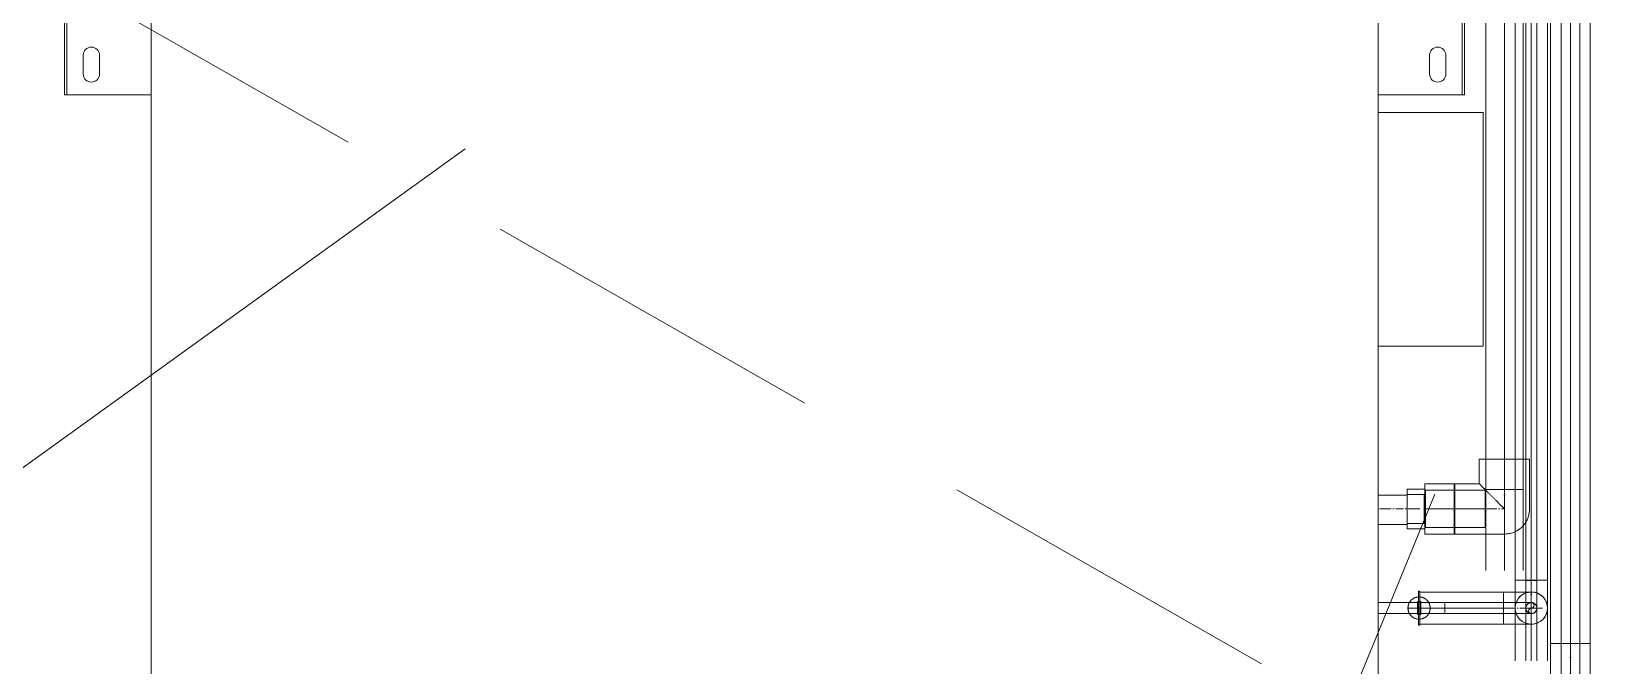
# Model space of a CAD drawing. Header units: millimetres. Extents: x -88595 to 880822, y -1054509 to -148035.
# Drawn here: x 437160 to 438505, y -245107 to -244565 of the extents above; entities that cross this region are included whole.
import ezdxf

# ---------------------------------------------------------------- set-up
doc = ezdxf.new("R2010")
doc.units = ezdxf.units.MM
for name, pattern in [('$7$ADSK_Осевая', [14, 10, -2, 0, -2]), ('$9$ADSK_Осевая', [14, 10, -2, 0, -2]), ('ADSK_Сверху', [4.5, 3, -1.5])]:
    doc.linetypes.add(name, pattern=pattern)
for name, color, linetype, lineweight in [('Аннотация', 7, 'Continuous', 20), ('Изоляция', 7, 'Continuous', 18), ('Линии', 7, 'Continuous', 9), ('Марки', 7, 'Continuous', 20), ('Оборудование', 7, 'Continuous', 18), ('Трубопровод', 7, 'Continuous', 18), ('Трубопроводы', 7, 'Continuous', 18)]:
    doc.layers.add(name, color=color, linetype=linetype, lineweight=lineweight)

# ---------------------------------------------------------------- blocks, each defined once
blk = doc.blocks.new('$0$ADSK_Канальный блок кондиционера1 - AD242MJERAB-3267365-В_Координация_3 этаж ОВ3')
at = {"layer": 'Оборудование', "color": 150, "true_color": 0x0080ff}
for p, q in [((-599, 0), (-599, -72)), ((-597, 0), (-599, 0)), ((-597, 0), (-599, 0)), ((-599, 0), (-599, -72)), ((-597, 0), (-596, 0)), ((-597, 0), (-525, 0)), ((-597, 0), (-597, -72)), ((-525, 0), (-596, 0)), ((505, 5), (-555, 5)), ((-555, 5), (505, 5)), ((-555, 5), (-555, 0)), ((-555, 5), (-555, 0)), ((505, 0), (-555, 0)), ((-555, 0), (505, 0)), ((525, 0), (-525, 0)), ((-525, 0), (525, 0)), ((-525, 0), (-525, -697)), ((-525, 0), (-525, -697)), ((-525, -72), (-525, 0)), ((-525, 0), (-525, -72)), ((505, 0), (505, 5)), ((505, 5), (505, 0)), ((525, -697), (525, 0)), ((525, 0), (525, -697)), ((525, 0), (597, 0)), ((596, 0), (525, 0)), ((525, -72), (525, 0)), ((525, 0), (525, -72)), ((596, 0), (597, 0)), ((599, 0), (597, 0)), ((599, 0), (597, 0)), ((597, 0), (597, -72)), ((599, -72), (599, 0)), ((599, 0), (599, -72)), ((-583, -54), (-583, -38)), ((-583, -38), (-583, -54)), ((-569, -38), (-569, -54)), ((-569, -54), (-569, -38)), ((569, -38), (569, -54)), ((569, -54), (569, -38)), ((583, -54), (583, -38)), ((583, -38), (583, -54)), ((-599, -72), (-597, -72)), ((-599, -72), (-597, -72)), ((-525, -72), (-597, -72)), ((-596, -72), (-597, -72)), ((-596, -72), (-525, -72)), ((525, -72), (596, -72)), ((597, -72), (525, -72)), ((597, -72), (596, -72)), ((597, -72), (599, -72)), ((597, -72), (599, -72)), ((615, -87), (525, -87)), ((525, -87), (525, -287)), ((525, -287), (525, -87)), ((525, -87), (615, -87)), ((615, -287), (615, -87)), ((615, -87), (615, -287)), ((525, -287), (615, -287)), ((615, -287), (525, -287)), ((550, -414.5), (525, -414.5)), ((525, -414.5), (525, -439.5)), ((525, -414.5), (525, -439.5)), ((550, -439.5), (550, -414.5)), ((550, -439.5), (550, -414.5)), ((525, -439.5), (550, -439.5)), ((582, -506.25), (525, -506.25)), ((525, -506.25), (525, -515.75)), ((525, -506.25), (525, -515.75)), ((582, -515.75), (582, -506.25)), ((582, -515.75), (582, -506.25)), ((525, -515.75), (582, -515.75)), ((582, -573.06), (525, -573.06)), ((525, -573.06), (525, -588.94)), ((525, -573.06), (525, -588.94)), ((582, -588.94), (582, -573.06)), ((582, -588.94), (582, -573.06)), ((525, -588.94), (582, -588.94)), ((-599, -645), (-599, -697)), ((-597, -645), (-599, -645)), ((-597, -645), (-599, -645)), ((-599, -645), (-599, -697)), ((-597, -645), (-596, -645)), ((-597, -645), (-525, -645)), ((-597, -645), (-597, -697)), ((-525, -645), (-596, -645)), ((-525, -645), (-525, -697)), ((-525, -697), (-525, -645)), ((525, -645), (597, -645)), ((596, -645), (525, -645)), ((525, -645), (525, -697)), ((525, -697), (525, -645)), ((596, -645), (597, -645)), ((599, -645), (597, -645)), ((599, -645), (597, -645)), ((597, -645), (597, -697)), ((599, -697), (599, -645)), ((599, -645), (599, -697)), ((-583, -679), (-583, -663)), ((-583, -663), (-583, -679)), ((-569, -663), (-569, -679)), ((-569, -679), (-569, -663)), ((569, -663), (569, -679)), ((569, -679), (569, -663)), ((583, -679), (583, -663)), ((583, -663), (583, -679)), ((-599, -697), (-597, -697)), ((-599, -697), (-597, -697)), ((-525, -697), (-597, -697)), ((-596, -697), (-597, -697)), ((-596, -697), (-525, -697)), ((505, -697), (-555, -697)), ((-555, -697), (505, -697)), ((-555, -697), (-555, -720)), ((-555, -697), (-555, -720)), ((525, -697), (-525, -697)), ((-525, -697), (525, -697)), ((505, -720), (505, -697)), ((505, -697), (505, -720)), ((525, -697), (596, -697)), ((597, -697), (525, -697)), ((597, -697), (596, -697)), ((597, -697), (599, -697)), ((597, -697), (599, -697)), ((505, -720), (-555, -720)), ((-555, -720), (505, -720))]:
    blk.add_line(p, q, dxfattribs=at)
for centre, start, end in [((-576, -38), 360, 180), ((-576, -38), 360, 180), ((576, -38), 0, 180), ((576, -38), 0, 180), ((-576, -54), 180, 0), ((-576, -54), 180, 360), ((576, -54), 180, 360), ((576, -54), 180, 0), ((-576, -663), 0, 180), ((-576, -663), 0, 180), ((576, -663), 0, 180), ((576, -663), 0, 180), ((-576, -679), 180, 0), ((-576, -679), 180, 0), ((576, -679), 180, 0), ((576, -679), 180, 0)]:
    blk.add_arc(centre, 7, start, end, dxfattribs=at)
blk = doc.blocks.new('$0$ADSK_МедьПайка_Отвод-гнутая труба - Отвод _гнутая труба_-3197929-В_Координация_3 этаж ОВ3')
at = {"layer": 'Трубопроводы', "color": 190, "true_color": 0x8000ff}
for p, q in [((20290.2, 24339.3), (20290.2, 24334.6)), ((20290.2, 24334.6), (20290.2, 24329.8))]:
    blk.add_line(p, q, dxfattribs=at)
at = {"layer": 'Трубопроводы', "color": 190, "true_color": 0x8000ff, "flags": 128}
for points in [[(20290.2, 24339.3), (20291.2, 24339.3), (20292.1, 24339.3), (20293.1, 24339.3), (20294, 24339.3), (20295, 24339.3), (20295.9, 24339.3), (20296.8, 24339.3), (20297.7, 24339.3), (20298.6, 24339.3), (20299.5, 24339.3), (20300.4, 24339.3), (20301.2, 24339.3), (20302.1, 24339.3), (20302.9, 24339.3), (20303.7, 24339.3), (20304.4, 24339.3), (20305.2, 24339.3), (20305.9, 24339.3), (20306.6, 24339.3), (20307.3, 24339.3), (20307.9, 24339.3), (20308.6, 24339.3), (20309.2, 24339.3), (20309.7, 24339.3), (20310.3, 24339.3), (20310.8, 24339.3), (20311.2, 24339.3), (20311.6, 24339.3), (20312, 24339.3), (20312.4, 24339.3), (20312.7, 24339.3), (20313, 24339.3), (20313.3, 24339.3), (20313.5, 24339.3), (20313.7, 24339.3), (20313.8, 24339.3), (20313.9, 24339.3), (20314, 24339.3), (20314, 24339.3)], [(20309.3, 24334.6), (20309.3, 24334.8), (20309.3, 24334.9), (20309.3, 24335.1), (20309.3, 24335.3), (20309.4, 24335.5), (20309.4, 24335.7), (20309.5, 24335.9), (20309.5, 24336.1), (20309.6, 24336.2), (20309.6, 24336.4), (20309.7, 24336.6), (20309.8, 24336.8), (20309.9, 24336.9), (20310, 24337.1), (20310.1, 24337.2), (20310.2, 24337.4), (20310.3, 24337.6), (20310.4, 24337.7), (20310.6, 24337.8), (20310.7, 24338), (20310.8, 24338.1), (20311, 24338.2), (20311.1, 24338.3), (20311.3, 24338.5), (20311.5, 24338.6), (20311.6, 24338.7), (20311.8, 24338.8), (20312, 24338.8), (20312.1, 24338.9), (20312.3, 24339), (20312.5, 24339.1), (20312.7, 24339.1), (20312.8, 24339.2), (20313, 24339.2), (20313.2, 24339.3), (20313.4, 24339.3), (20313.6, 24339.3), (20313.8, 24339.3), (20314, 24339.3), (20314, 24339.3)], [(20314, 24339.3), (20314.2, 24339.3), (20314.4, 24339.3), (20314.6, 24339.3), (20314.8, 24339.3), (20315, 24339.2), (20315.2, 24339.2), (20315.3, 24339.1), (20315.5, 24339.1), (20315.7, 24339), (20315.9, 24338.9), (20316.1, 24338.9), (20316.2, 24338.8), (20316.4, 24338.7), (20316.6, 24338.6), (20316.7, 24338.5), (20316.9, 24338.4), (20317, 24338.3), (20317.2, 24338.1), (20317.3, 24338), (20317.4, 24337.9), (20317.6, 24337.7), (20317.7, 24337.6), (20317.8, 24337.4), (20317.9, 24337.3), (20318, 24337.1), (20318.1, 24337), (20318.2, 24336.8), (20318.3, 24336.6), (20318.4, 24336.5), (20318.5, 24336.3), (20318.5, 24336.1), (20318.6, 24335.9), (20318.6, 24335.7), (20318.7, 24335.6), (20318.7, 24335.4), (20318.7, 24335.2), (20318.8, 24335), (20318.8, 24334.8), (20318.8, 24334.6), (20318.8, 24334.6)], [(20314, 24329.8), (20314, 24329.8), (20313.9, 24329.8), (20313.9, 24329.8), (20313.7, 24329.8), (20313.6, 24329.8), (20313.3, 24329.8), (20313.1, 24329.8), (20312.8, 24329.8), (20312.5, 24329.8), (20312.1, 24329.8), (20311.8, 24329.8), (20311.3, 24329.8), (20310.9, 24329.8), (20310.4, 24329.8), (20309.9, 24329.8), (20309.3, 24329.8), (20308.7, 24329.8), (20308.1, 24329.8), (20307.5, 24329.8), (20306.8, 24329.8), (20306.1, 24329.8), (20305.4, 24329.8), (20304.6, 24329.8), (20303.9, 24329.8), (20303.1, 24329.8), (20302.3, 24329.8), (20301.4, 24329.8), (20300.6, 24329.8), (20299.7, 24329.8), (20298.8, 24329.8), (20298, 24329.8), (20297, 24329.8), (20296.1, 24329.8), (20295.2, 24329.8), (20294.3, 24329.8), (20293.3, 24329.8), (20292.4, 24329.8), (20291.4, 24329.8), (20290.5, 24329.8), (20290.2, 24329.8)], [(20314, 24329.8), (20313.8, 24329.8), (20313.6, 24329.8), (20313.5, 24329.8), (20313.3, 24329.9), (20313.1, 24329.9), (20312.9, 24329.9), (20312.7, 24330), (20312.5, 24330), (20312.3, 24330.1), (20312.2, 24330.2), (20312, 24330.3), (20311.8, 24330.3), (20311.7, 24330.4), (20311.5, 24330.5), (20311.3, 24330.6), (20311.2, 24330.7), (20311, 24330.9), (20310.9, 24331), (20310.7, 24331.1), (20310.6, 24331.2), (20310.5, 24331.4), (20310.4, 24331.5), (20310.2, 24331.7), (20310.1, 24331.8), (20310, 24332), (20309.9, 24332.2), (20309.8, 24332.3), (20309.7, 24332.5), (20309.7, 24332.7), (20309.6, 24332.8), (20309.5, 24333), (20309.5, 24333.2), (20309.4, 24333.4), (20309.4, 24333.6), (20309.3, 24333.8), (20309.3, 24333.9), (20309.3, 24334.1), (20309.3, 24334.3), (20309.3, 24334.5), (20309.3, 24334.6)], [(20318.8, 24334.6), (20318.8, 24334.4), (20318.8, 24334.2), (20318.8, 24334), (20318.7, 24333.8), (20318.7, 24333.6), (20318.6, 24333.4), (20318.6, 24333.2), (20318.5, 24333.1), (20318.5, 24332.9), (20318.4, 24332.7), (20318.3, 24332.5), (20318.2, 24332.4), (20318.2, 24332.2), (20318.1, 24332), (20318, 24331.9), (20317.8, 24331.7), (20317.7, 24331.6), (20317.6, 24331.4), (20317.5, 24331.3), (20317.3, 24331.1), (20317.2, 24331), (20317.1, 24330.9), (20316.9, 24330.8), (20316.8, 24330.7), (20316.6, 24330.6), (20316.4, 24330.5), (20316.3, 24330.4), (20316.1, 24330.3), (20315.9, 24330.2), (20315.7, 24330.1), (20315.6, 24330.1), (20315.4, 24330), (20315.2, 24330), (20315, 24329.9), (20314.8, 24329.9), (20314.6, 24329.8), (20314.5, 24329.8), (20314.3, 24329.8), (20314.1, 24329.8), (20314, 24329.8)]]:
    blk.add_lwpolyline(points, dxfattribs=at)
at = {"layer": 'Трубопроводы', "color": 190, "true_color": 0x8000ff}
for start, end in [(0, 180), (180, 0)]:
    blk.add_arc((20314, 24334.6), 4.76, start, end, dxfattribs=at)
blk = doc.blocks.new('$0$ADSK_МедьПайка_Отвод-гнутая труба - Отвод _гнутая труба_-V34-В_Координация_3 этаж ОВ3')
at = {"layer": 'Трубопроводы', "color": 190, "true_color": 0x8000ff}
for p, q in [((20309.3, 24310.8), (20314, 24310.8)), ((20314, 24310.8), (20318.8, 24310.8))]:
    blk.add_line(p, q, dxfattribs=at)
at = {"layer": 'Трубопроводы', "color": 190, "true_color": 0x8000ff, "flags": 128}
for points in [[(20309.3, 24334.6), (20309.3, 24334.5), (20309.3, 24334.5), (20309.3, 24334.4), (20309.3, 24334.3), (20309.3, 24334.1), (20309.3, 24333.9), (20309.3, 24333.6), (20309.3, 24333.4), (20309.3, 24333), (20309.3, 24332.7), (20309.3, 24332.3), (20309.3, 24331.9), (20309.3, 24331.4), (20309.3, 24330.9), (20309.3, 24330.4), (20309.3, 24329.9), (20309.3, 24329.3), (20309.3, 24328.7), (20309.3, 24328), (20309.3, 24327.3), (20309.3, 24326.6), (20309.3, 24325.9), (20309.3, 24325.2), (20309.3, 24324.4), (20309.3, 24323.6), (20309.3, 24322.8), (20309.3, 24322), (20309.3, 24321.1), (20309.3, 24320.3), (20309.3, 24319.4), (20309.3, 24318.5), (20309.3, 24317.6), (20309.3, 24316.7), (20309.3, 24315.7), (20309.3, 24314.8), (20309.3, 24313.9), (20309.3, 24312.9), (20309.3, 24312), (20309.3, 24311), (20309.3, 24310.8)], [(20318.8, 24310.8), (20318.8, 24311.7), (20318.8, 24312.7), (20318.8, 24313.6), (20318.8, 24314.6), (20318.8, 24315.5), (20318.8, 24316.4), (20318.8, 24317.3), (20318.8, 24318.2), (20318.8, 24319.1), (20318.8, 24320), (20318.8, 24320.9), (20318.8, 24321.8), (20318.8, 24322.6), (20318.8, 24323.4), (20318.8, 24324.2), (20318.8, 24325), (20318.8, 24325.7), (20318.8, 24326.5), (20318.8, 24327.2), (20318.8, 24327.8), (20318.8, 24328.5), (20318.8, 24329.1), (20318.8, 24329.7), (20318.8, 24330.3), (20318.8, 24330.8), (20318.8, 24331.3), (20318.8, 24331.8), (20318.8, 24332.2), (20318.8, 24332.6), (20318.8, 24332.9), (20318.8, 24333.3), (20318.8, 24333.6), (20318.8, 24333.8), (20318.8, 24334), (20318.8, 24334.2), (20318.8, 24334.4), (20318.8, 24334.5), (20318.8, 24334.5), (20318.8, 24334.6)]]:
    blk.add_lwpolyline(points, dxfattribs=at)
at = {"layer": 'Трубопроводы', "color": 190, "true_color": 0x8000ff}
for start, end in [(90, 270), (270, 90)]:
    blk.add_arc((20314, 24334.6), 4.76, start, end, dxfattribs=at)
blk = doc.blocks.new('$0$ADSK_МедьПайка_Отвод-гнутая труба - Отвод _гнутая труба_-V36-В_Координация_3 этаж ОВ3')
at = {"layer": 'Трубопроводы', "color": 134, "true_color": 0x00a6a6}
for p, q in [((20261.1, 24224.9), (20269, 24224.9)), ((20269, 24224.9), (20277, 24224.9))]:
    blk.add_line(p, q, dxfattribs=at)
at = {"layer": 'Трубопроводы', "color": 134, "true_color": 0x00a6a6, "flags": 128}
for points in [[(20261.1, 24264.6), (20261.1, 24264.5), (20261.1, 24264.4), (20261.1, 24264.3), (20261.1, 24264.1), (20261.1, 24263.8), (20261.1, 24263.4), (20261.1, 24263), (20261.1, 24262.5), (20261.1, 24262), (20261.1, 24261.4), (20261.1, 24260.8), (20261.1, 24260.1), (20261.1, 24259.3), (20261.1, 24258.5), (20261.1, 24257.6), (20261.1, 24256.7), (20261.1, 24255.7), (20261.1, 24254.7), (20261.1, 24253.6), (20261.1, 24252.5), (20261.1, 24251.4), (20261.1, 24250.2), (20261.1, 24248.9), (20261.1, 24247.6), (20261.1, 24246.3), (20261.1, 24245), (20261.1, 24243.6), (20261.1, 24242.2), (20261.1, 24240.7), (20261.1, 24239.2), (20261.1, 24237.8), (20261.1, 24236.2), (20261.1, 24234.7), (20261.1, 24233.2), (20261.1, 24231.6), (20261.1, 24230), (20261.1, 24228.5), (20261.1, 24226.9), (20261.1, 24225.3), (20261.1, 24224.9)], [(20277, 24224.9), (20277, 24226.4), (20277, 24228), (20277, 24229.6), (20277, 24231.2), (20277, 24232.7), (20277, 24234.3), (20277, 24235.8), (20277, 24237.3), (20277, 24238.8), (20277, 24240.3), (20277, 24241.8), (20277, 24243.2), (20277, 24244.6), (20277, 24245.9), (20277, 24247.3), (20277, 24248.6), (20277, 24249.8), (20277, 24251), (20277, 24252.2), (20277, 24253.3), (20277, 24254.4), (20277, 24255.5), (20277, 24256.4), (20277, 24257.4), (20277, 24258.3), (20277, 24259.1), (20277, 24259.9), (20277, 24260.6), (20277, 24261.3), (20277, 24261.9), (20277, 24262.4), (20277, 24262.9), (20277, 24263.3), (20277, 24263.7), (20277, 24264), (20277, 24264.2), (20277, 24264.4), (20277, 24264.5), (20277, 24264.6)]]:
    blk.add_lwpolyline(points, dxfattribs=at)
at = {"layer": 'Трубопроводы', "color": 134, "true_color": 0x00a6a6}
for start, end in [(90, 270), (270, 90)]:
    blk.add_arc((20269, 24264.6), 7.94, start, end, dxfattribs=at)
blk = doc.blocks.new('$0$ADSK_Полипропилен_Отвод - Универсальный-3258870-В_Координация_3 этаж ОВ3')
at = {"layer": 'Трубопроводы', "color": 24, "true_color": 0xa52900}
for p, q in [((-21.5, 42.5), (-21.5, 21.5)), ((21.5, 42.5), (-21.5, 42.5)), ((21.5, 42.5), (-21.5, 42.5)), ((-16, 42.5), (-16, 16.5)), ((-16, 42.5), (0, 42.5)), ((0, 42.5), (16, 42.5)), ((16, 16.5), (16, 42.5)), ((21.5, 0), (21.5, 42.5)), ((-21.5, 21.5), (-42.5, 21.5)), ((-42.5, 21.5), (-42.5, -21.5)), ((-42.5, 21.5), (-42.5, -21.5)), ((-16.5, 16), (-42.5, 16)), ((-42.5, 0), (-42.5, 16)), ((-16.5, 16), (-16.5, 0)), ((0, 16.5), (-16, 16.5)), ((16, 16.5), (0, 16.5)), ((-16.5, 0), (-16.5, -16)), ((-42.5, -16), (-42.5, 0)), ((-42.5, -16), (-16.5, -16)), ((-42.5, -21.5), (0, -21.5))]:
    blk.add_line(p, q, dxfattribs=at)
at = {"layer": 'Трубопроводы', "color": 24, "true_color": 0xa52900, "flags": 128}
blk.add_lwpolyline([(0, -21.5), (0.9, -21.5), (1.7, -21.4), (2.6, -21.3), (3.4, -21.2), (4.3, -21.1), (5.1, -20.9), (5.9, -20.7), (6.8, -20.4), (7.6, -20.1), (8.4, -19.8), (9.2, -19.5), (9.9, -19.1), (10.7, -18.7), (11.4, -18.2), (12.1, -17.7), (12.8, -17.2), (13.5, -16.7), (14.2, -16.2), (14.8, -15.6), (15.4, -15), (16, -14.4), (16.6, -13.7), (17.1, -13), (17.6, -12.3), (18.1, -11.6), (18.5, -10.9), (19, -10.1), (19.4, -9.4), (19.7, -8.6), (20, -7.8), (20.3, -7), (20.6, -6.2), (20.8, -5.3), (21, -4.5), (21.2, -3.7), (21.3, -2.8), (21.4, -1.9), (21.5, -1.1), (21.5, -0.2), (21.5, 0)], dxfattribs=at)
at = {"layer": 'Трубопроводы', "color": 24, "true_color": 0xa52900}
for points, knots in [([(0, 0), (-1.2, 1.2), (-3.6, 3.6), (-6.6, 6.6), (-8.9, 8.9), (-10.6, 10.6), (-12, 12), (-13.1, 13.1), (-13.9, 13.9), (-14.6, 14.6), (-15.4, 15.4), (-16.1, 16.1), (-16.8, 16.8), (-17.5, 17.5), (-18.1, 18.1), (-18.7, 18.7), (-19.2, 19.2), (-19.7, 19.7), (-20.3, 20.3), (-20.9, 20.9), (-21.4, 21.4), (-21.5, 21.5), (-21.5, 21.5)], [0, 0, 0, 0, 0.125, 0.25, 0.3125, 0.375, 0.4375, 0.46875, 0.5, 0.53125, 0.5625, 0.59375, 0.625, 0.65625, 0.6875, 0.71875, 0.75, 0.78125, 0.8125, 0.875, 0.9375, 1, 1, 1, 1]), ([(-21.5, 21.5), (-21.5, 21.5), (-21.4, 21.4), (-20.9, 20.9), (-20.3, 20.3), (-19.7, 19.7), (-19.2, 19.2), (-18.7, 18.7), (-18.1, 18.1), (-17.5, 17.5), (-16.8, 16.8), (-16.1, 16.1), (-15.4, 15.4), (-14.6, 14.6), (-13.9, 13.9), (-13.1, 13.1), (-12, 12), (-10.6, 10.6), (-8.9, 8.9), (-6.6, 6.6), (-3.6, 3.6), (-1.2, 1.2), (0, 0)], [0, 0, 0, 0, 0.0625, 0.125, 0.1875, 0.21875, 0.25, 0.28125, 0.3125, 0.34375, 0.375, 0.40625, 0.4375, 0.46875, 0.5, 0.53125, 0.5625, 0.625, 0.6875, 0.75, 0.875, 1, 1, 1, 1])]:
    blk.add_open_spline(points, degree=3, knots=knots, dxfattribs=at)
blk = doc.blocks.new('3 этаж')
at = {"layer": 'Линии', "linetype": 'ADSK_Сверху', "ltscale": 100}
blk.add_line((434203.9, 690398.9), (453848.9, 679173.9), dxfattribs=at)

msp = doc.modelspace()

# ---------------------------------------------------------------- linework, layer by layer
at = {"layer": 'Аннотация'}
msp.add_line((438360.7, -244960.6), (438006, -245827.5), dxfattribs=at)
at = {"layer": 'Изоляция', "color": 134, "true_color": 0x00a6a6}
for p, q in [((438459.9, -243596.8), (438459.9, -245157.4)), ((438493.8, -245157.4), (438493.8, -243596.8)), ((438459.9, -245088.3), (438493.8, -245088.3))]:
    msp.add_line(p, q, dxfattribs=at)
at = {"layer": 'Изоляция', "color": 190, "true_color": 0x8000ff}
for p, q in [((438429.7, -243630.9), (438429.7, -245103.3)), ((438457.2, -245103.3), (438457.2, -243630.9)), ((438347.9, -245043.5), (438346.9, -245043.5)), ((438346.9, -245043.5), (438346.9, -245072.6)), ((438347.9, -245072.6), (438347.9, -245043.5)), ((438419.6, -245044.3), (438347.9, -245044.3)), ((438419.6, -245071.8), (438419.6, -245044.3)), ((438429.7, -245034.2), (438457.2, -245034.2)), ((438346.9, -245072.6), (438347.9, -245072.6)), ((438347.9, -245071.8), (438419.6, -245071.8))]:
    msp.add_line(p, q, dxfattribs=at)
at = {"layer": 'Изоляция', "color": 190, "true_color": 0x8000ff, "flags": 128}
for points in [[(438419.6, -245044.3), (438420.6, -245044.3), (438421.5, -245044.3), (438422.5, -245044.3), (438423.4, -245044.3), (438424.4, -245044.3), (438425.3, -245044.3), (438426.2, -245044.3), (438427.1, -245044.3), (438428, -245044.3), (438428.9, -245044.3), (438429.8, -245044.3), (438430.6, -245044.3), (438431.5, -245044.3), (438432.3, -245044.3), (438433.1, -245044.3), (438433.9, -245044.3), (438434.6, -245044.3), (438435.3, -245044.3), (438436, -245044.3), (438436.7, -245044.3), (438437.4, -245044.3), (438438, -245044.3), (438438.6, -245044.3), (438439.1, -245044.3), (438439.7, -245044.3), (438440.2, -245044.3), (438440.6, -245044.3), (438441.1, -245044.3), (438441.5, -245044.3), (438441.8, -245044.3), (438442.2, -245044.3), (438442.4, -245044.3), (438442.7, -245044.3), (438442.9, -245044.3), (438443.1, -245044.3), (438443.2, -245044.3), (438443.3, -245044.3), (438443.4, -245044.3), (438443.4, -245044.3)], [(438429.7, -245034.2), (438429.7, -245035.2), (438429.7, -245036.1), (438429.7, -245037.1), (438429.7, -245038), (438429.7, -245038.9), (438429.7, -245039.9), (438429.7, -245040.8), (438429.7, -245041.7), (438429.7, -245042.6), (438429.7, -245043.5), (438429.7, -245044.4), (438429.7, -245045.2), (438429.7, -245046), (438429.7, -245046.9), (438429.7, -245047.7), (438429.7, -245048.4), (438429.7, -245049.2), (438429.7, -245049.9), (438429.7, -245050.6), (438429.7, -245051.3), (438429.7, -245051.9), (438429.7, -245052.6), (438429.7, -245053.1), (438429.7, -245053.7), (438429.7, -245054.2), (438429.7, -245054.7), (438429.7, -245055.2), (438429.7, -245055.6), (438429.7, -245056), (438429.7, -245056.4), (438429.7, -245056.7), (438429.7, -245057), (438429.7, -245057.3), (438429.7, -245057.5), (438429.7, -245057.7), (438429.7, -245057.8), (438429.7, -245057.9), (438429.7, -245058), (438429.7, -245058)], [(438429.7, -245058), (438429.7, -245057.5), (438429.7, -245056.9), (438429.8, -245056.4), (438429.9, -245055.8), (438430, -245055.3), (438430.1, -245054.7), (438430.2, -245054.2), (438430.4, -245053.7), (438430.6, -245053.2), (438430.8, -245052.7), (438431, -245052.2), (438431.2, -245051.7), (438431.5, -245051.2), (438431.8, -245050.7), (438432.1, -245050.2), (438432.4, -245049.8), (438432.7, -245049.4), (438433.1, -245048.9), (438433.5, -245048.5), (438433.9, -245048.1), (438434.3, -245047.8), (438434.7, -245047.4), (438435.1, -245047.1), (438435.5, -245046.7), (438436, -245046.4), (438436.5, -245046.1), (438437, -245045.9), (438437.4, -245045.6), (438437.9, -245045.4), (438438.5, -245045.2), (438439, -245045), (438439.5, -245044.8), (438440, -245044.7), (438440.6, -245044.6), (438441.1, -245044.5), (438441.6, -245044.4), (438442.2, -245044.3), (438442.7, -245044.3), (438443.3, -245044.3), (438443.4, -245044.3)], [(438443.4, -245044.3), (438444, -245044.3), (438444.5, -245044.3), (438445.1, -245044.4), (438445.6, -245044.4), (438446.2, -245044.5), (438446.7, -245044.6), (438447.2, -245044.8), (438447.8, -245045), (438448.3, -245045.1), (438448.8, -245045.3), (438449.3, -245045.6), (438449.8, -245045.8), (438450.3, -245046.1), (438450.8, -245046.4), (438451.2, -245046.7), (438451.7, -245047), (438452.1, -245047.3), (438452.5, -245047.7), (438452.9, -245048), (438453.3, -245048.4), (438453.7, -245048.8), (438454, -245049.2), (438454.4, -245049.7), (438454.7, -245050.1), (438455, -245050.6), (438455.3, -245051), (438455.6, -245051.5), (438455.8, -245052), (438456.1, -245052.5), (438456.3, -245053), (438456.5, -245053.5), (438456.6, -245054.1), (438456.8, -245054.6), (438456.9, -245055.1), (438457, -245055.7), (438457.1, -245056.2), (438457.1, -245056.8), (438457.2, -245057.3), (438457.2, -245057.9), (438457.2, -245058)], [(438457.2, -245058), (438457.2, -245058), (438457.2, -245057.9), (438457.2, -245057.8), (438457.2, -245057.7), (438457.2, -245057.5), (438457.2, -245057.3), (438457.2, -245057.1), (438457.2, -245056.8), (438457.2, -245056.5), (438457.2, -245056.1), (438457.2, -245055.7), (438457.2, -245055.3), (438457.2, -245054.9), (438457.2, -245054.4), (438457.2, -245053.9), (438457.2, -245053.3), (438457.2, -245052.7), (438457.2, -245052.1), (438457.2, -245051.5), (438457.2, -245050.8), (438457.2, -245050.1), (438457.2, -245049.4), (438457.2, -245048.6), (438457.2, -245047.9), (438457.2, -245047.1), (438457.2, -245046.3), (438457.2, -245045.4), (438457.2, -245044.6), (438457.2, -245043.7), (438457.2, -245042.8), (438457.2, -245041.9), (438457.2, -245041), (438457.2, -245040.1), (438457.2, -245039.2), (438457.2, -245038.3), (438457.2, -245037.3), (438457.2, -245036.4), (438457.2, -245035.4), (438457.2, -245034.5), (438457.2, -245034.2)], [(438443.4, -245071.8), (438442.9, -245071.8), (438442.3, -245071.7), (438441.8, -245071.7), (438441.2, -245071.6), (438440.7, -245071.5), (438440.2, -245071.4), (438439.6, -245071.2), (438439.1, -245071.1), (438438.6, -245070.9), (438438.1, -245070.7), (438437.6, -245070.5), (438437.1, -245070.2), (438436.6, -245070), (438436.1, -245069.7), (438435.7, -245069.4), (438435.2, -245069.1), (438434.8, -245068.7), (438434.4, -245068.4), (438434, -245068), (438433.6, -245067.6), (438433.2, -245067.2), (438432.8, -245066.8), (438432.5, -245066.4), (438432.2, -245065.9), (438431.9, -245065.4), (438431.6, -245065), (438431.3, -245064.5), (438431.1, -245064), (438430.8, -245063.5), (438430.6, -245063), (438430.4, -245062.5), (438430.3, -245062), (438430.1, -245061.4), (438430, -245060.9), (438429.9, -245060.4), (438429.8, -245059.8), (438429.7, -245059.3), (438429.7, -245058.7), (438429.7, -245058.2), (438429.7, -245058)], [(438457.2, -245058), (438457.2, -245058.6), (438457.2, -245059.1), (438457.1, -245059.7), (438457, -245060.2), (438456.9, -245060.7), (438456.8, -245061.3), (438456.7, -245061.8), (438456.5, -245062.3), (438456.3, -245062.9), (438456.1, -245063.4), (438455.9, -245063.9), (438455.6, -245064.4), (438455.4, -245064.9), (438455.1, -245065.3), (438454.8, -245065.8), (438454.5, -245066.2), (438454.1, -245066.7), (438453.8, -245067.1), (438453.4, -245067.5), (438453, -245067.9), (438452.6, -245068.3), (438452.2, -245068.6), (438451.8, -245069), (438451.3, -245069.3), (438450.9, -245069.6), (438450.4, -245069.9), (438449.9, -245070.2), (438449.4, -245070.4), (438448.9, -245070.6), (438448.4, -245070.8), (438447.9, -245071), (438447.4, -245071.2), (438446.9, -245071.3), (438446.3, -245071.5), (438445.8, -245071.6), (438445.2, -245071.7), (438444.7, -245071.7), (438444.1, -245071.8), (438443.6, -245071.8), (438443.4, -245071.8)], [(438443.4, -245071.8), (438443.4, -245071.8), (438443.4, -245071.8), (438443.3, -245071.8), (438443.1, -245071.8), (438443, -245071.8), (438442.8, -245071.8), (438442.5, -245071.8), (438442.2, -245071.8), (438441.9, -245071.8), (438441.6, -245071.8), (438441.2, -245071.8), (438440.8, -245071.8), (438440.3, -245071.8), (438439.8, -245071.8), (438439.3, -245071.8), (438438.7, -245071.8), (438438.1, -245071.8), (438437.5, -245071.8), (438436.9, -245071.8), (438436.2, -245071.8), (438435.5, -245071.8), (438434.8, -245071.8), (438434.1, -245071.8), (438433.3, -245071.8), (438432.5, -245071.8), (438431.7, -245071.8), (438430.9, -245071.8), (438430, -245071.8), (438429.1, -245071.8), (438428.3, -245071.8), (438427.4, -245071.8), (438426.5, -245071.8), (438425.5, -245071.8), (438424.6, -245071.8), (438423.7, -245071.8), (438422.7, -245071.8), (438421.8, -245071.8), (438420.8, -245071.8), (438419.9, -245071.8), (438419.6, -245071.8)]]:
    msp.add_lwpolyline(points, dxfattribs=at)
at = {"layer": 'Изоляция', "color": 134, "true_color": 0x00a6a6, "flags": 128}
for points in [[(438459.9, -245088.3), (438459.9, -245089.9), (438459.9, -245091.5), (438459.9, -245093.1), (438459.9, -245094.6), (438459.9, -245096.2), (438459.9, -245097.8), (438459.9, -245099.3), (438459.9, -245100.8), (438459.9, -245102.3), (438459.9, -245103.8), (438459.9, -245105.2), (438459.9, -245106.6), (438459.9, -245108)], [(438493.8, -245108.4), (438493.8, -245107), (438493.8, -245105.6), (438493.8, -245104.2), (438493.8, -245102.7), (438493.8, -245101.2), (438493.8, -245099.7), (438493.8, -245098.2), (438493.8, -245096.6), (438493.8, -245095.1), (438493.8, -245093.5), (438493.8, -245091.9), (438493.8, -245090.3), (438493.8, -245088.7), (438493.8, -245088.3)]]:
    msp.add_lwpolyline(points, dxfattribs=at)
at = {"layer": 'Изоляция', "color": 190, "true_color": 0x8000ff}
for start, end in [(90, 180), (90, 180), (90, 180), (90, 180), (0, 90), (0, 90), (0, 90), (0, 90), (180, 270), (180, 270), (180, 270), (180, 270), (270, 0), (270, 0), (270, 0), (270, 0)]:
    msp.add_arc((438443.4, -245058), 13.8, start, end, dxfattribs=at)
at = {"layer": 'Марки'}
msp.add_line((437531.2, -244665.2), (436932.8, -245096), dxfattribs=at)
at = {"layer": 'Трубопровод', "color": 24, "linetype": 'Continuous', "true_color": 0xa52900}
for p, q in [((438404.4, -243479.4), (438404.4, -245025.9)), ((438436.4, -245025.9), (438436.4, -243479.4)), ((438403.9, -244957.2), (438352.8, -244957.2)), ((438352.8, -244957.2), (438352.8, -244989.2)), ((438403.9, -244989.2), (438403.9, -244957.2)), ((438404.4, -244956.7), (438436.4, -244956.7)), ((438352.8, -244989.2), (438403.9, -244989.2))]:
    msp.add_line(p, q, dxfattribs=at)
at = {"layer": 'Трубопровод', "color": 24, "true_color": 0xa52900}
for p, q in [((438420.4, -245025.9), (438420.4, -243479.4)), ((438420.4, -245025.9), (438420.4, -243479.4)), ((438352.8, -244973.2), (438403.9, -244973.2)), ((438352.8, -244973.2), (438403.9, -244973.2))]:
    msp.add_line(p, q, dxfattribs=at)
at = {"layer": 'Трубопровод', "color": 134, "linetype": 'Continuous', "true_color": 0x00a6a6}
for p, q in [((438468.9, -243596.8), (438468.9, -245157.4)), ((438484.8, -245157.4), (438484.8, -243596.8))]:
    msp.add_line(p, q, dxfattribs=at)
at = {"layer": 'Трубопровод', "color": 134, "true_color": 0x00a6a6}
msp.add_line((438476.9, -243596.8), (438476.9, -245157.4), dxfattribs=at)
msp.add_line((438476.9, -243596.8), (438476.9, -245157.4), dxfattribs=at)
at = {"layer": 'Трубопровод', "color": 190, "linetype": 'Continuous', "true_color": 0x8000ff}
for p, q in [((438429.7, -245103.3), (438429.7, -243613.1)), ((438438.7, -243630.9), (438438.7, -245103.3)), ((438419.6, -245053.3), (438347.9, -245053.3)), ((438347.9, -245062.8), (438419.6, -245062.8))]:
    msp.add_line(p, q, dxfattribs=at)
at = {"layer": 'Трубопровод', "color": 190, "true_color": 0x8000ff}
for p, q in [((438443.4, -243630.9), (438443.4, -245103.3)), ((438443.4, -243630.9), (438443.4, -245103.3)), ((438448.2, -243630.9), (438448.2, -245103.3)), ((438448.2, -243630.9), (438448.2, -245103.3)), ((438347.9, -245058), (438419.6, -245058)), ((438347.9, -245058), (438419.6, -245058)), ((438433.9, -245058), (438453, -245058)), ((438443.4, -245067.5), (438443.4, -245048.5))]:
    msp.add_line(p, q, dxfattribs=at)
at = {"layer": 'Трубопровод', "color": 190, "linetype": 'Continuous', "true_color": 0x8000ff}
for centre, radius, start, end in [((438443.4, -245058), 4.76, 0, 180), ((438443.4, -245058), 4.76, 180, 0), ((438443.4, -245060.4), 2.38, 90, 270), ((438443.4, -245055.6), 2.38, 270, 90)]:
    msp.add_arc(centre, radius, start, end, dxfattribs=at)
at = {"layer": 'Трубопроводы', "color": 24, "true_color": 0xa52900}
for p, q in [((438377.3, -244951.7), (438352.3, -244951.7)), ((438352.3, -244951.7), (438352.3, -244994.7)), ((438352.3, -244951.7), (438352.3, -244994.7)), ((438377.3, -244994.7), (438377.3, -244951.7)), ((438377.3, -244994.7), (438377.3, -244951.7)), ((438352.3, -244956.2), (438337.3, -244956.2)), ((438337.3, -244956.2), (438337.3, -244990.2)), ((438337.3, -244956.2), (438337.3, -244990.2)), ((438351.8, -244960.7), (438337.3, -244960.7)), ((438337.3, -244960.7), (438337.3, -244985.7)), ((438337.3, -244960.7), (438337.3, -244985.7)), ((438351.8, -244960.7), (438351.8, -244985.7)), ((438351.8, -244960.7), (438351.8, -244985.7)), ((438352.3, -244990.2), (438352.3, -244956.2)), ((438352.3, -244990.2), (438352.3, -244956.2)), ((438377.3, -244957.2), (438352.8, -244957.2)), ((438352.8, -244989.2), (438352.8, -244957.2)), ((438352.8, -244989.2), (438352.8, -244957.2)), ((438377.3, -244957.2), (438377.3, -244989.2)), ((438377.3, -244957.2), (438377.3, -244989.2)), ((438337.3, -244985.7), (438351.8, -244985.7)), ((438337.3, -244990.2), (438352.3, -244990.2)), ((438352.8, -244989.2), (438377.3, -244989.2)), ((438352.3, -244994.7), (438377.3, -244994.7))]:
    msp.add_line(p, q, dxfattribs=at)
at = {"layer": 'Трубопроводы', "color": 24, "linetype": '$7$ADSK_Осевая', "true_color": 0xa52900}
for p, q in [((438420.4, -244973.2), (438420.4, -244956.7)), ((438403.9, -244973.2), (438420.4, -244973.2))]:
    msp.add_line(p, q, dxfattribs=at)
at = {"layer": 'Трубопроводы', "color": 190, "linetype": '$7$ADSK_Осевая', "true_color": 0x8000ff}
for p in [(438443.4, -245034.2), (438419.6, -245058)]:
    msp.add_line(p, (438443.4, -245058), dxfattribs=at)
at = {"layer": 'Трубопроводы', "color": 190, "true_color": 0x8000ff}
for p, q in [((438356.9, -245058), (438337.8, -245058)), ((438356.9, -245058), (438337.8, -245058)), ((438346.9, -245052.5), (438345.9, -245052.5)), ((438345.9, -245052.5), (438345.9, -245063.6)), ((438345.9, -245052.5), (438345.9, -245063.6)), ((438346.9, -245053.3), (438345.9, -245053.3)), ((438345.9, -245062.8), (438345.9, -245053.3)), ((438345.9, -245062.8), (438345.9, -245053.3)), ((438346.9, -245063.6), (438346.9, -245052.5)), ((438346.9, -245063.6), (438346.9, -245052.5)), ((438347.9, -245052.5), (438346.9, -245052.5)), ((438346.9, -245053.3), (438346.9, -245062.8)), ((438346.9, -245053.3), (438346.9, -245062.8)), ((438347.9, -245058), (438346.9, -245058)), ((438348.9, -245052.5), (438347.9, -245052.5)), ((438347.9, -245052.5), (438347.9, -245063.6)), ((438347.9, -245052.5), (438347.9, -245063.6)), ((438348.9, -245053.3), (438347.9, -245053.3)), ((438347.9, -245062.8), (438347.9, -245053.3)), ((438347.9, -245062.8), (438347.9, -245053.3)), ((438348.9, -245063.6), (438348.9, -245052.5)), ((438348.9, -245063.6), (438348.9, -245052.5)), ((438348.9, -245053.3), (438348.9, -245062.8)), ((438348.9, -245053.3), (438348.9, -245062.8)), ((438345.9, -245062.8), (438346.9, -245062.8)), ((438345.9, -245063.6), (438346.9, -245063.6)), ((438346.9, -245063.6), (438347.9, -245063.6)), ((438347.9, -245062.8), (438348.9, -245062.8)), ((438347.9, -245063.6), (438348.9, -245063.6))]:
    msp.add_line(p, q, dxfattribs=at)
at = {"layer": 'Трубопроводы', "color": 134, "linetype": '$7$ADSK_Осевая', "true_color": 0x00a6a6}
msp.add_line((438476.9, -245088.3), (438476.9, -245128), dxfattribs=at)
at = {"layer": 'Трубопроводы', "color": 190, "true_color": 0x8000ff, "flags": 128}
for points in [[(438337.8, -245058), (438337.8, -245057.6), (438337.9, -245057.3), (438337.9, -245056.9), (438338, -245056.5), (438338, -245056.1), (438338.1, -245055.8), (438338.2, -245055.4), (438338.3, -245055), (438338.4, -245054.7), (438338.6, -245054.3), (438338.7, -245054), (438338.9, -245053.6), (438339.1, -245053.3), (438339.3, -245053), (438339.5, -245052.6), (438339.7, -245052.3), (438339.9, -245052), (438340.2, -245051.7), (438340.4, -245051.5), (438340.7, -245051.2), (438341, -245050.9), (438341.3, -245050.7), (438341.6, -245050.4), (438341.9, -245050.2), (438342.2, -245050), (438342.5, -245049.8), (438342.9, -245049.6), (438343.2, -245049.4), (438343.5, -245049.3), (438343.9, -245049.1), (438344.3, -245049), (438344.6, -245048.9), (438345, -245048.8), (438345.4, -245048.7), (438345.7, -245048.6), (438346.1, -245048.6), (438346.5, -245048.5), (438346.9, -245048.5), (438347.2, -245048.5), (438347.6, -245048.5), (438348, -245048.5), (438348.4, -245048.6), (438348.8, -245048.6), (438349.1, -245048.7), (438349.5, -245048.7), (438349.9, -245048.8), (438350.2, -245048.9), (438350.6, -245049.1), (438351, -245049.2), (438351.3, -245049.4), (438351.7, -245049.5), (438352, -245049.7), (438352.3, -245049.9), (438352.6, -245050.1), (438353, -245050.3), (438353.3, -245050.5), (438353.5, -245050.8), (438353.8, -245051), (438354.1, -245051.3), (438354.4, -245051.6), (438354.6, -245051.9), (438354.9, -245052.2), (438355.1, -245052.5), (438355.3, -245052.8), (438355.5, -245053.1), (438355.7, -245053.4), (438355.9, -245053.8), (438356, -245054.1), (438356.2, -245054.5), (438356.3, -245054.8), (438356.4, -245055.2), (438356.5, -245055.6), (438356.6, -245055.9), (438356.7, -245056.3), (438356.8, -245056.7), (438356.8, -245057), (438356.9, -245057.4), (438356.9, -245057.8), (438356.9, -245058)], [(438356.9, -245058), (438356.9, -245058.4), (438356.8, -245058.8), (438356.8, -245059.2), (438356.7, -245059.5), (438356.7, -245059.9), (438356.6, -245060.3), (438356.5, -245060.6), (438356.4, -245061), (438356.3, -245061.4), (438356.1, -245061.7), (438356, -245062.1), (438355.8, -245062.4), (438355.6, -245062.7), (438355.4, -245063.1), (438355.2, -245063.4), (438355, -245063.7), (438354.8, -245064), (438354.5, -245064.3), (438354.3, -245064.6), (438354, -245064.8), (438353.7, -245065.1), (438353.4, -245065.4), (438353.1, -245065.6), (438352.8, -245065.8), (438352.5, -245066), (438352.2, -245066.2), (438351.8, -245066.4), (438351.5, -245066.6), (438351.2, -245066.7), (438350.8, -245066.9), (438350.4, -245067), (438350.1, -245067.1), (438349.7, -245067.2), (438349.3, -245067.3), (438349, -245067.4), (438348.6, -245067.5), (438348.2, -245067.5), (438347.8, -245067.5), (438347.5, -245067.5), (438347.1, -245067.5), (438346.7, -245067.5), (438346.3, -245067.5), (438345.9, -245067.4), (438345.6, -245067.4), (438345.2, -245067.3), (438344.8, -245067.2), (438344.5, -245067.1), (438344.1, -245067), (438343.7, -245066.8), (438343.4, -245066.7), (438343, -245066.5), (438342.7, -245066.3), (438342.4, -245066.1), (438342.1, -245065.9), (438341.7, -245065.7), (438341.4, -245065.5), (438341.2, -245065.2), (438340.9, -245065), (438340.6, -245064.7), (438340.3, -245064.4), (438340.1, -245064.2), (438339.8, -245063.9), (438339.6, -245063.6), (438339.4, -245063.2), (438339.2, -245062.9), (438339, -245062.6), (438338.8, -245062.3), (438338.7, -245061.9), (438338.5, -245061.6), (438338.4, -245061.2), (438338.3, -245060.8), (438338.2, -245060.5), (438338.1, -245060.1), (438338, -245059.7), (438337.9, -245059.4), (438337.9, -245059), (438337.8, -245058.6), (438337.8, -245058.2), (438337.8, -245058)]]:
    msp.add_lwpolyline(points, dxfattribs=at)
at = {"layer": 'Трубопроводы', "color": 24, "linetype": '$9$ADSK_Осевая', "true_color": 0xa52900}
msp.add_open_spline([(438313.4, -244973.2), (438358.6, -244973.2), (438306.6, -244973.2), (438351.8, -244973.2)], degree=3, dxfattribs=at)

# ---------------------------------------------------------------- block references
at = {"layer": 'Оборудование', "color": 5, "true_color": 0x0000ff}
msp.add_blockref('3 этаж', (-11880.6, -926425.8), dxfattribs=at)
at = {"layer": 'Оборудование', "color": 150, "true_color": 0x0080ff}
msp.add_blockref('$0$ADSK_Канальный блок кондиционера1 - AD242MJERAB-3267365-В_Координация_3 этаж ОВ3', (437787.3, -244547), dxfattribs=at)
at = {"layer": 'Трубопроводы', "color": 24, "true_color": 0xa52900}
msp.add_blockref('$0$ADSK_Полипропилен_Отвод - Универсальный-3258870-В_Координация_3 этаж ОВ3', (438420.4, -244973.2), dxfattribs=at)
at = {"layer": 'Трубопроводы', "color": 190, "true_color": 0x8000ff, "rotation": 180}
msp.add_blockref('$0$ADSK_МедьПайка_Отвод-гнутая труба - Отвод _гнутая труба_-V34-В_Координация_3 этаж ОВ3', (458757.5, -220723.5), dxfattribs=at)
at = {"layer": 'Трубопроводы', "color": 190, "true_color": 0x8000ff}
msp.add_blockref('$0$ADSK_МедьПайка_Отвод-гнутая труба - Отвод _гнутая труба_-3197929-В_Координация_3 этаж ОВ3', (418129.4, -269392.6), dxfattribs=at)
at = {"layer": 'Трубопроводы', "color": 134, "true_color": 0x00a6a6, "rotation": 180}
msp.add_blockref('$0$ADSK_МедьПайка_Отвод-гнутая труба - Отвод _гнутая труба_-V36-В_Координация_3 этаж ОВ3', (458745.9, -220863.5), dxfattribs=at)

doc.saveas('drawing.dxf')
